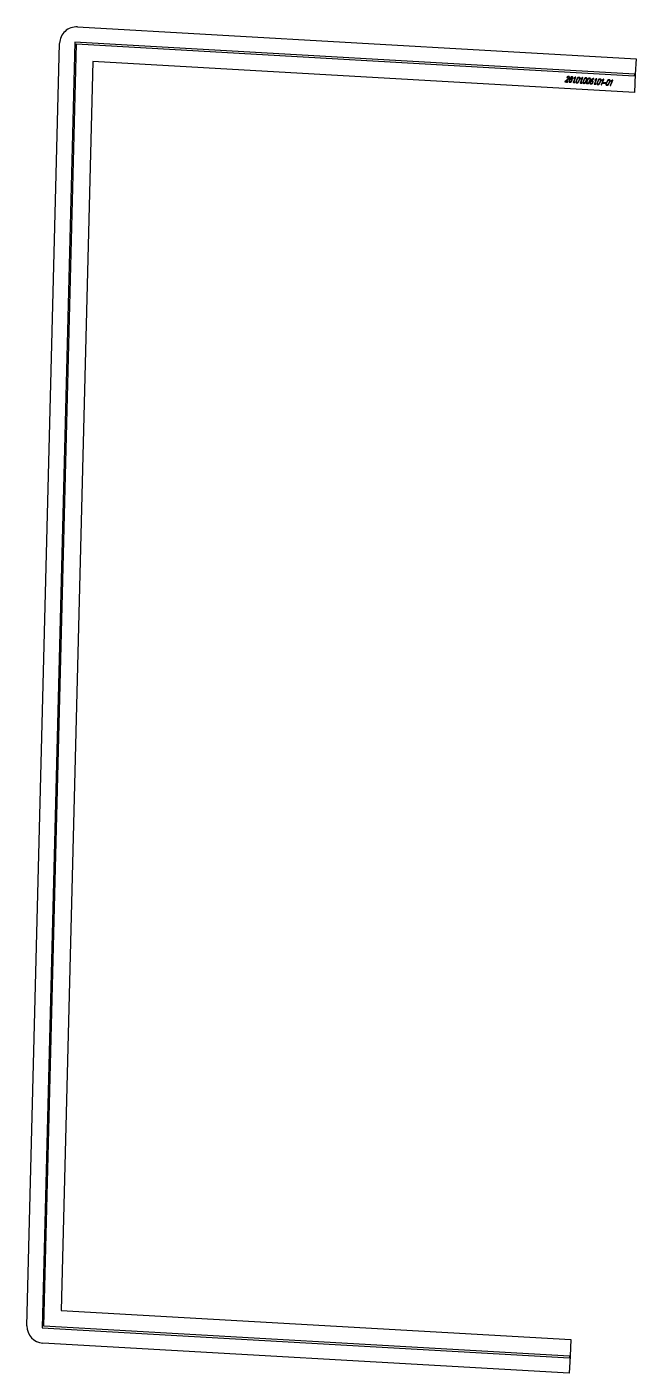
# Model space of a CAD drawing. Header units: millimetres. Extents: x 78 to 1162, y 36 to 2432.
import ezdxf

# ---------------------------------------------------------------- set-up
doc = ezdxf.new("R2010")
doc.units = ezdxf.units.MM
doc.linetypes.add('K5LT_BASIC', pattern=[0])
doc.layers.add('Engraving', color=7, linetype='Continuous')

msp = doc.modelspace()

# ---------------------------------------------------------------- linework, layer by layer
at = {"color": 143, "linetype": 'K5LT_BASIC', "lineweight": 25, "true_color": 0x33acca}
for p, q in [((167.8, 2431.9), (1162.1, 2375)), ((78, 120), (136.1, 2402.7)), ((1162.1, 2375), (1160.7, 2348)), ((195.3, 2370.2), (138.7, 147.5)), ((1159, 2315.1), (195.3, 2370.2)), ((1160.7, 2348), (1159, 2315.1)), ((138.7, 147.5), (1046, 95.9)), ((1046, 95.9), (1044.5, 65.9)), ((1043, 35.9), (106.3, 89.3)), ((1044.5, 65.9), (1043, 35.9))]:
    msp.add_line(p, q, dxfattribs=at)
for centre, start, end in [((166.1, 2402), 86.7226, 178.5426), ((108, 119.2), 178.5426, 266.7411)]:
    msp.add_arc(centre, 30, start, end, dxfattribs=at)
at = {"layer": 'Engraving', "color": 143, "linetype": 'K5LT_BASIC', "lineweight": 25, "true_color": 0x33acca}
for p, q in [((163.2, 2405.1), (104.9, 116.4)), ((108, 119.2), (166.1, 2402)), ((1159, 2348.1), (163.2, 2405.1)), ((166.1, 2402), (1158.9, 2345.1)), ((1159, 2348.1), (1158.9, 2345.1)), ((104.9, 116.4), (1043.5, 63)), ((1043.6, 66), (108, 119.2)), ((1043.6, 66), (1043.5, 63))]:
    msp.add_line(p, q, dxfattribs=at)
for points, knots in [([(1039.9, 2333.8), (1037.8, 2334), (1035.7, 2334.2), (1035.6, 2334.2), (1035.5, 2334.3), (1035.4, 2334.4), (1035.5, 2334.6), (1035.6, 2334.7), (1035.6, 2334.7), (1038.8, 2337.5), (1042, 2340.2), (1042.1, 2340.3), (1042.2, 2340.4), (1042.4, 2340.5), (1042.5, 2340.7), (1042.7, 2340.9), (1042.8, 2341.2), (1043.1, 2341.9), (1042.7, 2342.4), (1042.5, 2342.6), (1042.2, 2342.8), (1042, 2342.9), (1041.6, 2343), (1041.1, 2343), (1040.6, 2342.8), (1040, 2342.5), (1039.5, 2341.9), (1039.4, 2341.8), (1039.3, 2341.8), (1039.2, 2341.7), (1039.1, 2341.7), (1038.9, 2341.7), (1038.9, 2341.8), (1038.8, 2341.9), (1038.9, 2342.1), (1038.9, 2342.2), (1038.9, 2342.2), (1039.6, 2343), (1040.4, 2343.4), (1041.1, 2343.7), (1041.9, 2343.7), (1042.9, 2343.6), (1043.4, 2342.9), (1043.9, 2342.1), (1043.5, 2341.1), (1043.3, 2340.8), (1043.1, 2340.4), (1042.9, 2340.1), (1042.4, 2339.7), (1039.5, 2337.3), (1036.7, 2334.8), (1038.4, 2334.7), (1040.2, 2334.5), (1040.4, 2334.5), (1040.4, 2334.4), (1040.5, 2334.3), (1040.4, 2334.2), (1040.4, 2334), (1040.2, 2333.9), (1040.1, 2333.8), (1039.9, 2333.8)], [0, 0, 0, 3.047826, 3.047826, 3.226196, 3.226196, 3.425035, 3.425035, 3.570989, 3.570989, 9.561221, 9.561221, 9.825724, 9.825724, 10.050668, 10.050668, 10.473601, 10.473601, 11.396415, 11.396415, 11.832946, 11.832946, 12.317549, 12.317549, 13.072233, 13.072233, 14.062635, 14.062635, 14.240973, 14.240973, 14.40613, 14.40613, 14.588981, 14.588981, 14.779051, 14.779051, 14.881829, 14.881829, 16.249197, 16.249197, 17.325971, 17.325971, 18.610175, 18.610175, 19.935785, 19.935785, 20.483021, 20.483021, 21.195978, 21.195978, 26.62229, 26.62229, 29.191003, 29.191003, 29.365522, 29.365522, 29.547183, 29.547183, 29.763638, 29.763638, 30, 30, 30]), ([(1047.5, 2335.4), (1047.2, 2334.5), (1046.3, 2334), (1045.4, 2333.4), (1044.5, 2333.5), (1044.2, 2333.5), (1043.8, 2333.5), (1043, 2333.6), (1042.6, 2334.3), (1042.2, 2334.9), (1042.6, 2335.8), (1042.9, 2336.5), (1043.2, 2337.2), (1043.4, 2337.7), (1043.9, 2338.1), (1044.4, 2338.6), (1045.1, 2338.9), (1044.8, 2339.2), (1044.8, 2339.6), (1044.8, 2340.1), (1045, 2340.6), (1045.1, 2340.9), (1045.3, 2341.3), (1045.6, 2342.1), (1046.5, 2342.7), (1047, 2343), (1047.4, 2343.1), (1047.6, 2343.1), (1047.8, 2343.2), (1048, 2343.2), (1048.1, 2343.2), (1048.2, 2343.2), (1048.3, 2343.2), (1049.2, 2343.1), (1049.6, 2342.4), (1049.8, 2342.1), (1049.7, 2341.7), (1049.7, 2341.6), (1049.7, 2341.4), (1049.7, 2341.3), (1049.6, 2341.1), (1049.6, 2341), (1049.5, 2340.9), (1049.4, 2340.6), (1049.2, 2340.2), (1049, 2339.7), (1048.7, 2339.4), (1048.3, 2339), (1047.8, 2338.7), (1048.1, 2338.4), (1048.3, 2337.9), (1048.4, 2337.3), (1048.1, 2336.8), (1047.8, 2336.1), (1047.5, 2335.4)], [0, 0, 0, 1.873598, 1.873598, 3.69261, 3.69261, 4.386884, 4.386884, 5.818535, 5.818535, 7.364988, 7.364988, 8.831065, 8.831065, 10.043454, 10.043454, 11.431214, 11.431214, 12.22177, 12.22177, 13.14885, 13.14885, 13.899491, 13.899491, 15.762312, 15.762312, 16.708293, 16.708293, 17.125443, 17.125443, 17.362221, 17.362221, 17.577677, 17.577677, 19.055802, 19.055802, 19.771228, 19.771228, 20.139764, 20.139764, 20.365597, 20.365597, 20.592941, 20.592941, 21.340886, 21.340886, 22.373032, 22.373032, 23.469845, 23.469845, 24.415003, 24.415003, 25.533412, 25.533412, 27, 27, 27]), ([(1046.8, 2335.4), (1047.1, 2336.1), (1047.4, 2336.8), (1047.7, 2337.4), (1047.4, 2337.8), (1047.2, 2338.3), (1046.6, 2338.3), (1046.2, 2338.3), (1045.9, 2338.4), (1045.3, 2338.4), (1044.7, 2338), (1044.1, 2337.7), (1043.9, 2337.1), (1043.6, 2336.4), (1043.3, 2335.7), (1043, 2335.2), (1043.3, 2334.7), (1043.5, 2334.3), (1044.1, 2334.2), (1044.4, 2334.2), (1044.8, 2334.2), (1045.4, 2334.1), (1046, 2334.5), (1046.6, 2334.9), (1046.8, 2335.4)], [0, 0, 0, 1.329406, 1.329406, 2.254108, 2.254108, 3.148824, 3.148824, 3.778355, 3.778355, 4.877538, 4.877538, 6.009386, 6.009386, 7.338792, 7.338792, 8.260968, 8.260968, 9.137189, 9.137189, 9.766721, 9.766721, 10.866842, 10.866842, 12, 12, 12]), ([(1048.5, 2340.3), (1048.7, 2340.6), (1048.8, 2341), (1049.1, 2341.6), (1048.8, 2342), (1048.6, 2342.4), (1048, 2342.5), (1047.4, 2342.5), (1046.8, 2342.2), (1046.3, 2341.8), (1046, 2341.2), (1045.9, 2340.9), (1045.7, 2340.5), (1045.5, 2339.9), (1045.7, 2339.5), (1045.9, 2339.1), (1046.5, 2339), (1047.1, 2339), (1047.7, 2339.3), (1048.3, 2339.7), (1048.5, 2340.3)], [0, 0, 0, 0.718951, 0.718951, 1.697337, 1.697337, 2.634709, 2.634709, 3.797866, 3.797866, 5.000561, 5.000561, 5.719512, 5.719512, 6.697901, 6.697901, 7.635273, 7.635273, 8.789173, 8.789173, 10, 10, 10]), ([(1051, 2333.3), (1050.9, 2333.2), (1050.8, 2333.1), (1050.6, 2333), (1050.5, 2333), (1050.4, 2333), (1050.3, 2333.1), (1050.2, 2333.2), (1050.3, 2333.4), (1052, 2337.5), (1053.8, 2341.5), (1052.7, 2340.8), (1051.6, 2340.2), (1051.5, 2340.1), (1051.3, 2340.1), (1051.2, 2340.1), (1051.1, 2340.2), (1051.1, 2340.3), (1051.1, 2340.5), (1051.2, 2340.5), (1051.3, 2340.7), (1052.8, 2341.6), (1054.3, 2342.6), (1054.5, 2342.7), (1054.6, 2342.7), (1054.8, 2342.6), (1054.8, 2342.5), (1054.9, 2342.4), (1054.8, 2342.3), (1052.9, 2337.8), (1051, 2333.3)], [0, 0, 0, 0.181151, 0.181151, 0.343934, 0.343934, 0.472146, 0.472146, 0.625059, 0.625059, 5.39951, 5.39951, 6.773407, 6.773407, 6.936544, 6.936544, 7.074093, 7.074093, 7.217588, 7.217588, 7.383484, 7.383484, 9.302301, 9.302301, 9.462957, 9.462957, 9.596849, 9.596849, 9.739807, 9.739807, 15, 15, 15]), ([(1052.8, 2333.9), (1053, 2333.9), (1053.1, 2333.7), (1053.2, 2333.5), (1053.2, 2333.3), (1053.1, 2333.1), (1052.9, 2333), (1052.7, 2332.8), (1052.4, 2332.9), (1052.2, 2332.9), (1052.1, 2333), (1052, 2333.2), (1052.1, 2333.4), (1052.1, 2333.5), (1052.4, 2333.7), (1052.6, 2333.9), (1052.8, 2333.9)], [0, 0, 0, 0.855828, 0.855828, 1.74556, 1.74556, 2.805969, 2.805969, 3.96496, 3.96496, 4.876932, 4.876932, 5.801755, 5.801755, 6.76801, 6.76801, 8, 8, 8]), ([(1059.9, 2334.4), (1059.6, 2333.6), (1058.7, 2333), (1057.8, 2332.4), (1056.9, 2332.5), (1056.5, 2332.5), (1056.2, 2332.6), (1055.4, 2332.6), (1055, 2333.3), (1054.6, 2333.9), (1055, 2334.8), (1056.1, 2337.6), (1057.3, 2340.3), (1057.7, 2341.1), (1058.6, 2341.7), (1059.5, 2342.3), (1060.3, 2342.2), (1060.7, 2342.2), (1061.1, 2342.2), (1061.9, 2342.1), (1062.3, 2341.4), (1062.7, 2340.8), (1062.3, 2339.9), (1061.1, 2337.2), (1059.9, 2334.4)], [0, 0, 0, 0.846521, 0.846521, 1.674424, 1.674424, 1.989042, 1.989042, 2.637777, 2.637777, 3.338641, 3.338641, 5.996422, 5.996422, 6.83575, 6.83575, 7.667338, 7.667338, 7.981955, 7.981955, 8.645972, 8.645972, 9.342219, 9.342219, 12, 12, 12]), ([(1059.2, 2334.5), (1060.4, 2337.2), (1061.6, 2340), (1061.8, 2340.5), (1061.6, 2341), (1061.3, 2341.4), (1060.8, 2341.5), (1060.4, 2341.5), (1060.1, 2341.5), (1059.5, 2341.6), (1058.9, 2341.2), (1058.3, 2340.8), (1058, 2340.3), (1056.9, 2337.5), (1055.7, 2334.7), (1055.4, 2334.2), (1055.7, 2333.7), (1055.9, 2333.3), (1056.5, 2333.3), (1056.8, 2333.2), (1057.2, 2333.2), (1057.8, 2333.1), (1058.4, 2333.5), (1059, 2333.9), (1059.2, 2334.5)], [0, 0, 0, 3.194824, 3.194824, 3.749556, 3.749556, 4.284872, 4.284872, 4.662943, 4.662943, 5.32312, 5.32312, 6.003067, 6.003067, 9.197891, 9.197891, 9.751896, 9.751896, 10.278148, 10.278148, 10.656218, 10.656218, 11.310094, 11.310094, 12, 12, 12]), ([(1063.4, 2332.3), (1063.3, 2332.2), (1063.2, 2332.1), (1063, 2332), (1062.9, 2332), (1062.8, 2332), (1062.7, 2332.1), (1062.6, 2332.2), (1062.7, 2332.4), (1064.4, 2336.5), (1066.2, 2340.5), (1065.1, 2339.9), (1064, 2339.2), (1063.9, 2339.1), (1063.7, 2339.1), (1063.6, 2339.1), (1063.5, 2339.2), (1063.5, 2339.3), (1063.5, 2339.5), (1063.5, 2339.5), (1063.7, 2339.7), (1065.2, 2340.6), (1066.7, 2341.6), (1066.9, 2341.7), (1067, 2341.7), (1067.2, 2341.7), (1067.2, 2341.6), (1067.3, 2341.5), (1067.2, 2341.3), (1065.3, 2336.8), (1063.4, 2332.3)], [0, 0, 0, 0.181151, 0.181151, 0.343934, 0.343934, 0.472146, 0.472146, 0.625059, 0.625059, 5.39951, 5.39951, 6.773407, 6.773407, 6.936544, 6.936544, 7.074093, 7.074093, 7.217588, 7.217588, 7.383484, 7.383484, 9.302301, 9.302301, 9.462957, 9.462957, 9.596849, 9.596849, 9.739807, 9.739807, 15, 15, 15]), ([(1065.2, 2332.9), (1065.4, 2332.9), (1065.5, 2332.7), (1065.6, 2332.5), (1065.6, 2332.4), (1065.5, 2332.2), (1065.3, 2332), (1065.1, 2331.9), (1064.8, 2331.9), (1064.6, 2331.9), (1064.5, 2332.1), (1064.4, 2332.2), (1064.5, 2332.4), (1064.5, 2332.6), (1064.8, 2332.7), (1065, 2332.9), (1065.2, 2332.9)], [0, 0, 0, 0.855828, 0.855828, 1.74556, 1.74556, 2.805969, 2.805969, 3.96496, 3.96496, 4.876932, 4.876932, 5.801755, 5.801755, 6.76801, 6.76801, 8, 8, 8]), ([(1072.3, 2333.4), (1072, 2332.6), (1071.1, 2332), (1070.2, 2331.5), (1069.3, 2331.5), (1068.9, 2331.6), (1068.6, 2331.6), (1067.8, 2331.6), (1067.4, 2332.3), (1067, 2332.9), (1067.4, 2333.8), (1068.5, 2336.6), (1069.7, 2339.3), (1070.1, 2340.2), (1071, 2340.7), (1071.9, 2341.3), (1072.7, 2341.2), (1073.1, 2341.2), (1073.5, 2341.2), (1074.3, 2341.1), (1074.7, 2340.5), (1075.1, 2339.8), (1074.7, 2338.9), (1073.5, 2336.2), (1072.3, 2333.4)], [0, 0, 0, 0.846521, 0.846521, 1.674424, 1.674424, 1.989042, 1.989042, 2.637777, 2.637777, 3.338641, 3.338641, 5.996422, 5.996422, 6.83575, 6.83575, 7.667338, 7.667338, 7.981955, 7.981955, 8.645972, 8.645972, 9.342219, 9.342219, 12, 12, 12]), ([(1071.6, 2333.5), (1072.8, 2336.2), (1074, 2339), (1074.2, 2339.6), (1074, 2340), (1073.7, 2340.4), (1073.2, 2340.5), (1072.8, 2340.5), (1072.4, 2340.5), (1071.9, 2340.6), (1071.3, 2340.2), (1070.7, 2339.8), (1070.4, 2339.3), (1069.3, 2336.5), (1068.1, 2333.8), (1067.8, 2333.2), (1068.1, 2332.8), (1068.3, 2332.3), (1068.9, 2332.3), (1069.2, 2332.2), (1069.6, 2332.2), (1070.2, 2332.2), (1070.8, 2332.5), (1071.4, 2332.9), (1071.6, 2333.5)], [0, 0, 0, 3.194824, 3.194824, 3.749556, 3.749556, 4.284872, 4.284872, 4.662943, 4.662943, 5.32312, 5.32312, 6.003067, 6.003067, 9.197891, 9.197891, 9.751896, 9.751896, 10.278148, 10.278148, 10.656218, 10.656218, 11.310094, 11.310094, 12, 12, 12]), ([(1078.7, 2332.9), (1078.3, 2332.1), (1077.4, 2331.5), (1076.5, 2331), (1075.6, 2331), (1075.3, 2331.1), (1074.9, 2331.1), (1074.1, 2331.1), (1073.7, 2331.8), (1073.3, 2332.4), (1073.7, 2333.3), (1074.9, 2336.1), (1076.1, 2338.8), (1076.4, 2339.7), (1077.3, 2340.2), (1078.2, 2340.8), (1079.1, 2340.7), (1079.4, 2340.7), (1079.8, 2340.7), (1080.7, 2340.6), (1081, 2340), (1081.4, 2339.3), (1081, 2338.4), (1079.8, 2335.7), (1078.7, 2332.9)], [0, 0, 0, 0.846521, 0.846521, 1.674424, 1.674424, 1.989042, 1.989042, 2.637777, 2.637777, 3.338641, 3.338641, 5.996422, 5.996422, 6.83575, 6.83575, 7.667338, 7.667338, 7.981955, 7.981955, 8.645972, 8.645972, 9.342219, 9.342219, 12, 12, 12]), ([(1077.9, 2333), (1079.1, 2335.7), (1080.3, 2338.5), (1080.6, 2339.1), (1080.3, 2339.5), (1080.1, 2339.9), (1079.5, 2340), (1079.1, 2340), (1078.8, 2340), (1078.2, 2340.1), (1077.6, 2339.7), (1077, 2339.3), (1076.8, 2338.8), (1075.6, 2336), (1074.4, 2333.3), (1074.2, 2332.7), (1074.4, 2332.3), (1074.7, 2331.8), (1075.2, 2331.8), (1075.6, 2331.7), (1075.9, 2331.7), (1076.5, 2331.7), (1077.1, 2332), (1077.7, 2332.4), (1077.9, 2333)], [0, 0, 0, 3.194824, 3.194824, 3.749556, 3.749556, 4.284872, 4.284872, 4.662943, 4.662943, 5.32312, 5.32312, 6.003067, 6.003067, 9.197891, 9.197891, 9.751896, 9.751896, 10.278148, 10.278148, 10.656218, 10.656218, 11.310094, 11.310094, 12, 12, 12]), ([(1081.3, 2335.9), (1082, 2337.3), (1083.2, 2338.5), (1084.6, 2339.7), (1086.3, 2340.1), (1086.4, 2340.1), (1086.5, 2340.1), (1086.6, 2340.1), (1086.7, 2340), (1086.7, 2339.9), (1086.7, 2339.8), (1086.6, 2339.7), (1086.6, 2339.6), (1086.5, 2339.5), (1086.3, 2339.5), (1086.2, 2339.4), (1086.2, 2339.4), (1086.1, 2339.4), (1086, 2339.4), (1085.8, 2339.3), (1085.6, 2339.2), (1085.3, 2339.1), (1084.9, 2338.9), (1084.3, 2338.6), (1083.7, 2338), (1083.2, 2337.6), (1082.8, 2337.2), (1082.4, 2336.7), (1082.2, 2336.2), (1083.3, 2336.1), (1084.3, 2336), (1085.2, 2336), (1085.6, 2335.3), (1085.9, 2334.7), (1085.6, 2333.8), (1085.3, 2333.1), (1085, 2332.4), (1084.6, 2331.6), (1083.7, 2331), (1082.8, 2330.5), (1082, 2330.5), (1081.6, 2330.6), (1081.3, 2330.6), (1080.4, 2330.6), (1080, 2331.3), (1079.6, 2331.9), (1080, 2332.8), (1080.7, 2334.3), (1081.3, 2335.9)], [0, 0, 0, 2.498316, 2.498316, 5.262484, 5.262484, 5.387819, 5.387819, 5.576565, 5.576565, 5.780812, 5.780812, 5.94013, 5.94013, 6.158112, 6.158112, 6.282716, 6.282716, 6.433855, 6.433855, 6.733626, 6.733626, 7.321232, 7.321232, 8.511503, 8.511503, 9.467261, 9.467261, 10.342598, 10.342598, 11.992145, 11.992145, 13.165958, 13.165958, 14.387907, 14.387907, 15.553255, 15.553255, 17.042108, 17.042108, 18.487785, 18.487785, 19.039603, 19.039603, 20.17753, 20.17753, 21.406839, 21.406839, 24, 24, 24]), ([(1081.9, 2335.5), (1081.3, 2334.1), (1080.7, 2332.8), (1080.5, 2332.2), (1080.7, 2331.8), (1081, 2331.3), (1081.5, 2331.3), (1081.9, 2331.2), (1082.3, 2331.2), (1082.9, 2331.2), (1083.4, 2331.5), (1084, 2331.9), (1084.3, 2332.5), (1084.6, 2333.2), (1084.9, 2333.9), (1085.1, 2334.4), (1084.9, 2334.9), (1084.6, 2335.3), (1084, 2335.3), (1083, 2335.4), (1081.9, 2335.5)], [0, 0, 0, 2.151609, 2.151609, 2.897861, 2.897861, 3.606926, 3.606926, 4.116362, 4.116362, 5.006613, 5.006613, 5.923599, 5.923599, 6.999394, 6.999394, 7.74769, 7.74769, 8.471721, 8.471721, 10, 10, 10]), ([(1088.4, 2330.4), (1088.4, 2330.2), (1088.2, 2330.1), (1088.1, 2330), (1087.9, 2330), (1087.9, 2330.1), (1087.7, 2330.2), (1087.7, 2330.2), (1087.7, 2330.4), (1089.5, 2334.5), (1091.2, 2338.6), (1090.2, 2337.9), (1089.1, 2337.2), (1088.9, 2337.1), (1088.8, 2337.1), (1088.6, 2337.1), (1088.6, 2337.2), (1088.5, 2337.3), (1088.6, 2337.5), (1088.6, 2337.5), (1088.8, 2337.7), (1090.3, 2338.7), (1091.8, 2339.6), (1091.9, 2339.7), (1092.1, 2339.7), (1092.2, 2339.7), (1092.3, 2339.6), (1092.4, 2339.5), (1092.3, 2339.3), (1090.4, 2334.8), (1088.4, 2330.4)], [0, 0, 0, 0.181151, 0.181151, 0.343934, 0.343934, 0.472146, 0.472146, 0.625059, 0.625059, 5.39951, 5.39951, 6.773407, 6.773407, 6.936544, 6.936544, 7.074093, 7.074093, 7.217588, 7.217588, 7.383484, 7.383484, 9.302301, 9.302301, 9.462957, 9.462957, 9.596849, 9.596849, 9.739807, 9.739807, 15, 15, 15]), ([(1090.3, 2330.9), (1090.5, 2330.9), (1090.6, 2330.7), (1090.7, 2330.6), (1090.6, 2330.4), (1090.5, 2330.2), (1090.3, 2330), (1090.1, 2329.9), (1089.9, 2329.9), (1089.6, 2329.9), (1089.5, 2330.1), (1089.5, 2330.3), (1089.5, 2330.5), (1089.6, 2330.6), (1089.8, 2330.8), (1090, 2331), (1090.3, 2330.9)], [0, 0, 0, 0.855828, 0.855828, 1.74556, 1.74556, 2.805969, 2.805969, 3.96496, 3.96496, 4.876932, 4.876932, 5.801755, 5.801755, 6.76801, 6.76801, 8, 8, 8]), ([(1097.4, 2331.4), (1097, 2330.6), (1096.1, 2330), (1095.2, 2329.5), (1094.4, 2329.5), (1094, 2329.6), (1093.6, 2329.6), (1092.8, 2329.7), (1092.4, 2330.3), (1092, 2331), (1092.4, 2331.8), (1093.6, 2334.6), (1094.8, 2337.3), (1095.1, 2338.2), (1096, 2338.7), (1096.9, 2339.3), (1097.8, 2339.2), (1098.2, 2339.2), (1098.5, 2339.2), (1099.4, 2339.1), (1099.8, 2338.5), (1100.1, 2337.8), (1099.8, 2337), (1098.6, 2334.2), (1097.4, 2331.4)], [0, 0, 0, 0.846521, 0.846521, 1.674424, 1.674424, 1.989042, 1.989042, 2.637777, 2.637777, 3.338641, 3.338641, 5.996422, 5.996422, 6.83575, 6.83575, 7.667338, 7.667338, 7.981955, 7.981955, 8.645972, 8.645972, 9.342219, 9.342219, 12, 12, 12]), ([(1096.7, 2331.5), (1097.9, 2334.3), (1099, 2337), (1099.3, 2337.6), (1099, 2338), (1098.8, 2338.5), (1098.2, 2338.5), (1097.9, 2338.5), (1097.5, 2338.6), (1096.9, 2338.6), (1096.3, 2338.2), (1095.7, 2337.9), (1095.5, 2337.3), (1094.3, 2334.5), (1093.1, 2331.8), (1092.9, 2331.2), (1093.1, 2330.8), (1093.4, 2330.3), (1093.9, 2330.3), (1094.3, 2330.3), (1094.7, 2330.2), (1095.2, 2330.2), (1095.8, 2330.5), (1096.4, 2330.9), (1096.7, 2331.5)], [0, 0, 0, 3.194824, 3.194824, 3.749556, 3.749556, 4.284872, 4.284872, 4.662943, 4.662943, 5.32312, 5.32312, 6.003067, 6.003067, 9.197891, 9.197891, 9.751896, 9.751896, 10.278148, 10.278148, 10.656218, 10.656218, 11.310094, 11.310094, 12, 12, 12]), ([(1100.8, 2329.4), (1100.8, 2329.2), (1100.6, 2329.1), (1100.5, 2329.1), (1100.3, 2329.1), (1100.3, 2329.1), (1100.1, 2329.2), (1100.1, 2329.3), (1100.1, 2329.4), (1101.9, 2333.5), (1103.6, 2337.6), (1102.6, 2336.9), (1101.5, 2336.2), (1101.3, 2336.1), (1101.2, 2336.1), (1101, 2336.1), (1101, 2336.3), (1100.9, 2336.4), (1101, 2336.5), (1101, 2336.6), (1101.2, 2336.7), (1102.7, 2337.7), (1104.2, 2338.6), (1104.3, 2338.7), (1104.5, 2338.7), (1104.6, 2338.7), (1104.7, 2338.6), (1104.8, 2338.5), (1104.7, 2338.3), (1102.8, 2333.9), (1100.8, 2329.4)], [0, 0, 0, 0.181151, 0.181151, 0.343934, 0.343934, 0.472146, 0.472146, 0.625059, 0.625059, 5.39951, 5.39951, 6.773407, 6.773407, 6.936544, 6.936544, 7.074093, 7.074093, 7.217588, 7.217588, 7.383484, 7.383484, 9.302301, 9.302301, 9.462957, 9.462957, 9.596849, 9.596849, 9.739807, 9.739807, 15, 15, 15]), ([(1107.7, 2331.7), (1105.5, 2331.9), (1103.4, 2332), (1103.2, 2332), (1103.2, 2332.2), (1103.1, 2332.3), (1103.2, 2332.4), (1103.2, 2332.5), (1103.4, 2332.6), (1103.5, 2332.7), (1103.7, 2332.7), (1105.8, 2332.6), (1108, 2332.4), (1108.1, 2332.4), (1108.2, 2332.3), (1108.2, 2332.1), (1108.2, 2332), (1108.1, 2331.9), (1108, 2331.8), (1107.8, 2331.7), (1107.7, 2331.7)], [0, 0, 0, 3.94619, 3.94619, 4.18756, 4.18756, 4.430856, 4.430856, 4.683549, 4.683549, 5.009861, 5.009861, 8.956051, 8.956051, 9.181245, 9.181245, 9.415662, 9.415662, 9.694987, 9.694987, 10, 10, 10]), ([(1113.5, 2330.2), (1113.1, 2329.3), (1112.2, 2328.8), (1111.3, 2328.2), (1110.4, 2328.3), (1110.1, 2328.3), (1109.7, 2328.3), (1108.9, 2328.4), (1108.5, 2329), (1108.1, 2329.7), (1108.5, 2330.6), (1109.7, 2333.3), (1110.9, 2336.1), (1111.2, 2336.9), (1112.1, 2337.5), (1113, 2338), (1113.9, 2338), (1114.2, 2337.9), (1114.6, 2337.9), (1115.5, 2337.9), (1115.8, 2337.2), (1116.2, 2336.5), (1115.8, 2335.7), (1114.7, 2332.9), (1113.5, 2330.2)], [0, 0, 0, 0.846521, 0.846521, 1.674424, 1.674424, 1.989042, 1.989042, 2.637777, 2.637777, 3.338641, 3.338641, 5.996422, 5.996422, 6.83575, 6.83575, 7.667338, 7.667338, 7.981955, 7.981955, 8.645972, 8.645972, 9.342219, 9.342219, 12, 12, 12]), ([(1112.8, 2330.2), (1113.9, 2333), (1115.1, 2335.7), (1115.4, 2336.3), (1115.1, 2336.7), (1114.9, 2337.2), (1114.3, 2337.2), (1113.9, 2337.3), (1113.6, 2337.3), (1113, 2337.3), (1112.4, 2337), (1111.8, 2336.6), (1111.6, 2336), (1110.4, 2333.3), (1109.2, 2330.5), (1109, 2329.9), (1109.2, 2329.5), (1109.5, 2329.1), (1110, 2329), (1110.4, 2329), (1110.7, 2329), (1111.3, 2328.9), (1111.9, 2329.3), (1112.5, 2329.6), (1112.8, 2330.2)], [0, 0, 0, 3.194824, 3.194824, 3.749556, 3.749556, 4.284872, 4.284872, 4.662943, 4.662943, 5.32312, 5.32312, 6.003067, 6.003067, 9.197891, 9.197891, 9.751896, 9.751896, 10.278148, 10.278148, 10.656218, 10.656218, 11.310094, 11.310094, 12, 12, 12]), ([(1116.9, 2328.1), (1116.9, 2327.9), (1116.7, 2327.9), (1116.6, 2327.8), (1116.4, 2327.8), (1116.4, 2327.8), (1116.2, 2327.9), (1116.1, 2328), (1116.2, 2328.2), (1118, 2332.2), (1119.7, 2336.3), (1118.6, 2335.6), (1117.6, 2334.9), (1117.4, 2334.8), (1117.3, 2334.9), (1117.1, 2334.9), (1117.1, 2335), (1117, 2335.1), (1117.1, 2335.2), (1117.1, 2335.3), (1117.3, 2335.5), (1118.8, 2336.4), (1120.3, 2337.4), (1120.4, 2337.5), (1120.6, 2337.4), (1120.7, 2337.4), (1120.8, 2337.3), (1120.8, 2337.2), (1120.8, 2337.1), (1118.9, 2332.6), (1116.9, 2328.1)], [0, 0, 0, 0.181151, 0.181151, 0.343934, 0.343934, 0.472146, 0.472146, 0.625059, 0.625059, 5.39951, 5.39951, 6.773407, 6.773407, 6.936544, 6.936544, 7.074093, 7.074093, 7.217588, 7.217588, 7.383484, 7.383484, 9.302301, 9.302301, 9.462957, 9.462957, 9.596849, 9.596849, 9.739807, 9.739807, 15, 15, 15])]:
    msp.add_open_spline(points, degree=2, knots=knots, dxfattribs=at)

doc.saveas('drawing.dxf')
